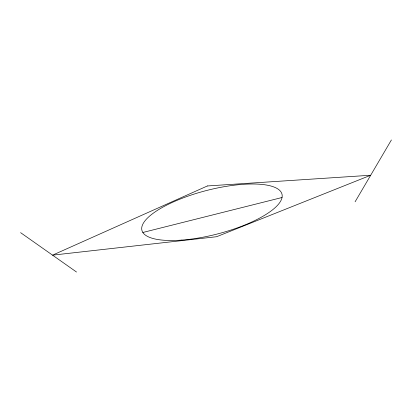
<?xml version="1.0" encoding="UTF-8"?>
<svg xmlns="http://www.w3.org/2000/svg" width="412" height="412" viewBox="0 0 412 412"><rect width="100%" height="100%" fill="white"/><g stroke="black" fill="none" stroke-linecap="round" stroke-linejoin="round"><path stroke-width="0.62" d="M355.098 201.798L391.4 139.967M142.856 232.471L282.04 197.508M20.6 232.656L76.519 272.033M207.391 185.961L52.551 255.152L216.594 236.72L370.692 175.239L207.391 185.961M181.728 240.093A72.327 22.402 -14.5 0 0 281.978 194.16A72.327 22.402 -14.5 0 0 172.139 202.493A72.327 22.402 -14.5 0 0 181.728 240.093"/></g></svg>
